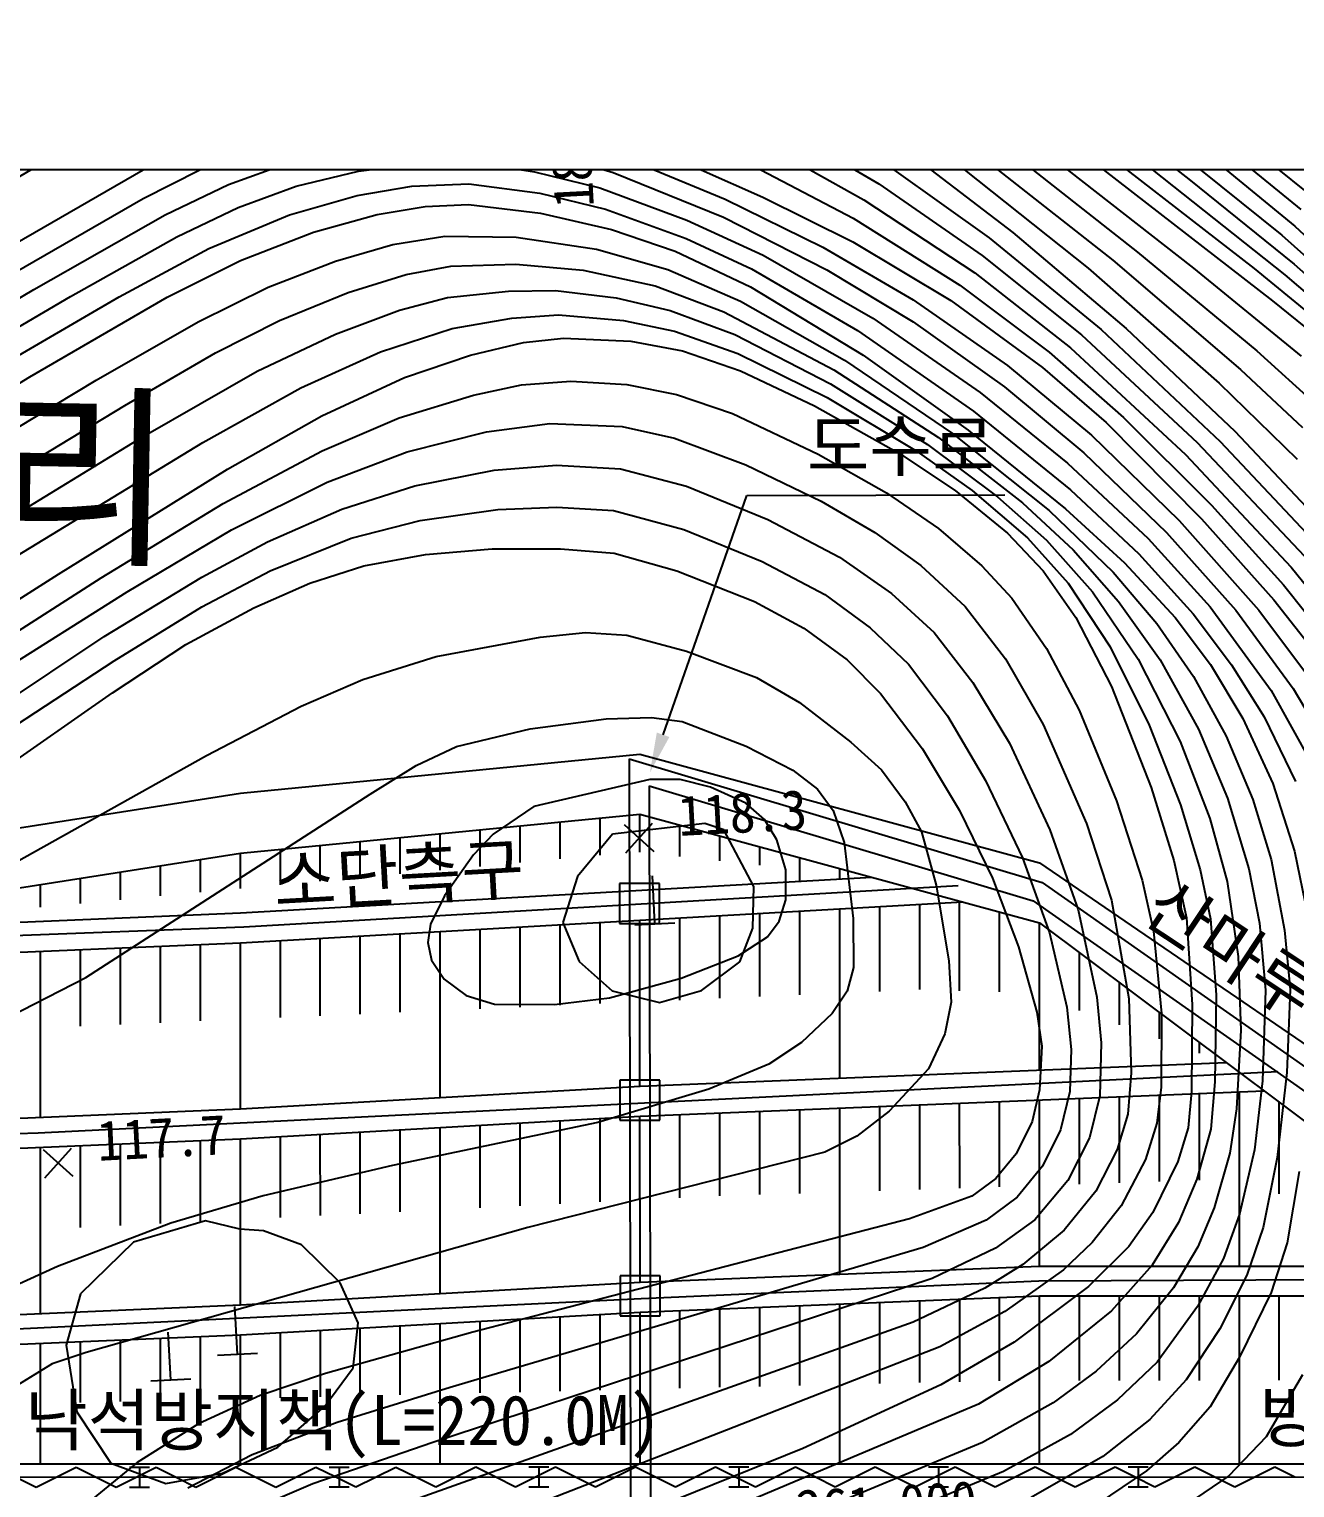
# Model space of a CAD drawing. Header units: millimetres. Extents: x 11366 to 12162, y 1103 to 1810.
# Drawn here: x 11956.2 to 12019.6, y 1483.3 to 1556.3 of the extents above; entities that cross this region are included whole.
import ezdxf
from ezdxf.xclip import XClip

# ---------------------------------------------------------------- set-up
doc = ezdxf.new("R2010")
doc.units = ezdxf.units.MM
doc.header["$LTSCALE"] = 10
doc.header["$MEASUREMENT"] = 0
doc.header["$XCLIPFRAME"] = 2
doc.layers.add('TX-PAPR', color=2, linetype='Continuous', plot=False)
doc.layers.add('TZ-BASE', color=253, linetype='Continuous')
doc.styles.add('HANA', font='GulimChe.ttf')
doc.styles.get("Standard").update_dxf_attribs({"font": 'GulimChe.ttf'})
doc.linetypes.add('I_LINE', pattern='A,3.5,["I",Standard,S=1,R=0,X=-1,Y=-0.5],3.5', length=7)

# ---------------------------------------------------------------- blocks, each defined once
blk = doc.blocks.new('JD-FFCG5FXDGD4XFS')
at = {"layer": 'TZ-BASE'}
for p, q in [((558.951, 80.962, 87), (567.464, 74.545, 87)), ((558.108, 78.941, 90), (571.654, 68.45, 90)), ((558.779, 79.325, 89), (570.746, 70.066, 89)), ((566.751, 79.261, 83), (573.251, 73.966, 83)), ((567.769, 79.568, 82), (573.807, 74.598, 82)), ((566.473, 78.388, 84), (573.079, 73.012, 84)), ((546.556, 77.467, 97), (551.949, 74.301, 97)), ((556.294, 77.632, 92), (564.902, 70.888, 92)), ((557.496, 78.05, 91), (567.696, 70.078, 91)), ((566.241, 77.518, 85), (572.774, 72.192, 85)), ((538.618, 76.94, 100), (546.151, 73.645, 100)), ((555.132, 77.182, 93), (563.662, 70.48, 93)), ((565.866, 76.744, 86), (572.12, 71.743, 86)), ((506.455, 73.226, 99), (511.55, 76.194, 99)), ((538.288, 75.996, 101), (544.256, 73.535, 101)), ((546.281, 76.234, 98), (551.21, 73.505, 98)), ((551.252, 76.027, 96), (557.483, 71.595, 96)), ((553.159, 76.062, 95), (558.659, 71.867, 95)), ((508.269, 71.058, 100), (515.73, 75.344, 100)), ((515.133, 73.565, 101), (518.359, 75.194, 101)), ((519.394, 74.272, 102), (522.426, 75.352, 102)), ((525.914, 74.931, 103), (528.725, 75.303, 103)), ((531.547, 75.346, 103), (534.712, 74.911, 103)), ((535.068, 75.872, 102), (538.648, 74.875, 102)), ((555.316, 75.738, 94), (562.426, 70.086, 94)), ((522.796, 74.181, 103), (525.914, 74.931, 103)), ((534.712, 74.911, 103), (537.983, 74.098, 103)), ((538.648, 74.875, 102), (544.177, 72.63, 102)), ((545.966, 75.038, 99), (550.666, 72.586, 99)), ((565.641, 75.013, 88), (572.279, 69.745, 88)), ((567.464, 74.545, 87), (572.742, 70.278, 87)), ((516.238, 72.753, 102), (519.394, 74.272, 102)), ((519.882, 73.113, 103), (522.796, 74.181, 103)), ((525.835, 73.714, 104), (528.574, 74.181, 104)), ((528.574, 74.181, 104), (531.436, 74.306, 104)), ((531.436, 74.306, 104), (534.992, 73.837, 104)), ((534.992, 73.837, 104), (538.278, 73.031, 104)), ((537.983, 74.098, 103), (542.345, 72.487, 103)), ((551.949, 74.301, 97), (557.123, 70.713, 97)), ((508.67, 69.856, 101), (515.133, 73.565, 101)), ((516.811, 71.648, 103), (519.882, 73.113, 103)), ((522.452, 72.753, 104), (525.835, 73.714, 104)), ((526.844, 72.774, 105), (529.247, 73.172, 105)), ((529.247, 73.172, 105), (531.422, 73.276, 105)), ((531.422, 73.276, 105), (535.015, 72.839, 105)), ((538.278, 73.031, 104), (542.306, 71.571, 104)), ((544.256, 73.535, 101), (549.144, 71.138, 101)), ((546.151, 73.645, 100), (550.647, 71.407, 100)), ((551.21, 73.505, 98), (556.751, 69.847, 98)), ((509.665, 69.017, 102), (516.238, 72.753, 102)), ((518.419, 71.068, 104), (522.452, 72.753, 104)), ((523.658, 71.891, 105), (526.844, 72.774, 105)), ((535.015, 72.839, 105), (538.58, 72.017, 105)), ((542.345, 72.487, 103), (546.159, 70.731, 103)), ((544.177, 72.63, 102), (549.349, 69.998, 102)), ((550.666, 72.586, 99), (556.015, 69.237, 99)), ((511.498, 68.662, 103), (516.811, 71.648, 103)), ((520.002, 70.46, 105), (523.658, 71.891, 105)), ((527.622, 71.26, 106), (530.235, 71.687, 106)), ((530.235, 71.687, 106), (533.797, 71.637, 106)), ((533.797, 71.637, 106), (537.814, 71.028, 106)), ((538.58, 72.017, 105), (541.766, 70.934, 105)), ((542.306, 71.571, 104), (545.574, 70.058, 104)), ((557.483, 71.595, 96), (563.078, 67.018, 96)), ((558.659, 71.867, 95), (564.328, 67.069, 95)), ((572.12, 71.743, 86), (576.79, 67.56, 86)), ((572.774, 72.192, 85), (577.78, 67.517, 85)), ((513.929, 68.645, 104), (518.419, 71.068, 104)), ((524.758, 70.43, 106), (527.622, 71.26, 106)), ((537.814, 71.028, 106), (541.395, 70.019, 106)), ((541.766, 70.934, 105), (545.524, 69.143, 105)), ((549.144, 71.138, 101), (553.672, 68.503, 101)), ((550.647, 71.407, 100), (555.556, 68.469, 100)), ((564.902, 70.888, 92), (570.865, 65.939, 92)), ((516.33, 68.631, 105), (520.002, 70.46, 105)), ((521.389, 69.129, 106), (524.758, 70.43, 106)), ((528.302, 69.762, 107), (530.526, 70.187, 107)), ((530.526, 70.187, 107), (533.778, 70.291, 107)), ((533.778, 70.291, 107), (537.157, 69.981, 107)), ((546.159, 70.731, 103), (551.647, 67.575, 103)), ((557.123, 70.713, 97), (562.093, 66.748, 97)), ((562.426, 70.086, 94), (568.995, 64.335, 94)), ((563.662, 70.48, 93), (570.058, 65.02, 93)), ((572.742, 70.278, 87), (576.488, 66.965, 87)), ((525.384, 68.866, 107), (528.302, 69.762, 107)), ((537.157, 69.981, 107), (540.75, 69.195, 107)), ((541.395, 70.019, 106), (545.036, 68.436, 106)), ((545.574, 70.058, 104), (550.889, 66.959, 104)), ((549.349, 69.998, 102), (553.667, 67.395, 102)), ((556.751, 69.847, 98), (561.547, 66.105, 98)), ((567.696, 70.078, 91), (573.092, 65.674, 91)), ((570.746, 70.066, 89), (575.138, 66.443, 89)), ((572.279, 69.745, 88), (575.912, 66.622, 88)), ((488.015, 56.268, 102), (509.665, 69.017, 102)), ((488.359, 55.145, 103), (511.498, 68.662, 103)), ((489.074, 54.19, 104), (513.929, 68.645, 104)), ((509.453, 64.638, 105), (516.33, 68.631, 105)), ((517.889, 67.399, 106), (521.389, 69.129, 106)), ((521.952, 67.473, 107), (525.384, 68.866, 107)), ((530.362, 68.608, 108), (533.415, 68.933, 108)), ((533.415, 68.933, 108), (535.768, 68.962, 108)), ((535.768, 68.962, 108), (538.808, 68.592, 108)), ((540.75, 69.195, 107), (544.189, 67.906, 107)), ((545.524, 69.143, 105), (551.173, 65.725, 105)), ((556.015, 69.237, 99), (560.486, 65.874, 99)), ((524.75, 66.786, 108), (527.959, 67.983, 108)), ((527.959, 67.983, 108), (530.362, 68.608, 108)), ((538.808, 68.592, 108), (541.502, 67.973, 108)), ((541.502, 67.973, 108), (544.744, 66.762, 108)), ((544.189, 67.906, 107), (549.703, 64.997, 107)), ((545.036, 68.436, 106), (550.238, 65.483, 106)), ((553.672, 68.503, 101), (558.396, 65.22, 101)), ((555.556, 68.469, 100), (560.151, 65.118, 100)), ((571.654, 68.45, 90), (574.988, 65.754, 90)), ((512.778, 64.471, 106), (517.889, 67.399, 106)), ((518.757, 65.84, 107), (521.952, 67.473, 107)), ((530.596, 67.065, 109), (533.588, 67.583, 109)), ((533.588, 67.583, 109), (535.914, 67.744, 109)), ((535.914, 67.744, 109), (539.172, 67.464, 109)), ((539.172, 67.464, 109), (541.727, 66.939, 109)), ((551.647, 67.575, 103), (557.024, 63.867, 103)), ((553.667, 67.395, 102), (558.238, 64.152, 102)), ((520.829, 64.931, 108), (524.75, 66.786, 108)), ((527.007, 65.895, 109), (530.596, 67.065, 109)), ((534.162, 66.369, 110), (536.175, 66.588, 110)), ((536.175, 66.588, 110), (539.537, 66.423, 110)), ((541.727, 66.939, 109), (544.902, 65.814, 109)), ((544.744, 66.762, 108), (549.538, 64.298, 108)), ((550.889, 66.959, 104), (556.69, 62.932, 104)), ((562.093, 66.748, 97), (567.893, 61.358, 97)), ((563.078, 67.018, 96), (569.043, 61.411, 96)), ((564.328, 67.069, 95), (569.779, 61.922, 95)), ((514.205, 63.213, 107), (518.757, 65.84, 107)), ((523.017, 64.103, 109), (527.007, 65.895, 109)), ((528.206, 64.618, 110), (531.508, 65.727, 110)), ((531.508, 65.727, 110), (534.162, 66.369, 110)), ((539.537, 66.423, 110), (542.125, 65.951, 110)), ((542.125, 65.951, 110), (545.029, 64.941, 110)), ((544.902, 65.814, 109), (549.368, 63.609, 109)), ((551.173, 65.725, 105), (556.424, 61.969, 105)), ((560.486, 65.874, 99), (564.205, 62.612, 99)), ((561.547, 66.105, 98), (567.296, 60.761, 98)), ((570.865, 65.939, 92), (573.895, 63.215, 92)), ((549.703, 64.997, 107), (554.933, 61.602, 107)), ((550.238, 65.483, 106), (555.643, 61.81, 106)), ((558.396, 65.22, 101), (562.598, 61.731, 101)), ((560.151, 65.118, 100), (563.337, 62.353, 100)), ((570.058, 65.02, 93), (573.165, 62.112, 93)), ((496.3, 56.695, 105), (509.453, 64.638, 105)), ((496.727, 54.827, 106), (512.778, 64.471, 106)), ((515.133, 61.661, 108), (520.829, 64.931, 108)), ((524.072, 62.693, 110), (528.206, 64.618, 110)), ((531.658, 63.729, 111), (534.073, 64.25, 111)), ((534.073, 64.25, 111), (536.544, 64.426, 111)), ((536.544, 64.426, 111), (539.338, 64.27, 111)), ((539.338, 64.27, 111), (541.824, 63.768, 111)), ((545.029, 64.941, 110), (548.727, 63.198, 110)), ((549.538, 64.298, 108), (554.389, 61.266, 108)), ((568.995, 64.335, 94), (572.89, 60.519, 94)), ((518.116, 61.355, 109), (523.017, 64.103, 109)), ((527.94, 62.591, 111), (531.658, 63.729, 111)), ((541.824, 63.768, 111), (544.633, 62.804, 111)), ((549.368, 63.609, 109), (553.825, 60.934, 109)), ((557.024, 63.867, 103), (561.399, 60.323, 103)), ((558.238, 64.152, 102), (562.207, 60.843, 102)), ((497.032, 52.787, 107), (514.205, 63.213, 107)), ((544.633, 62.804, 111), (548.914, 60.779, 111)), ((548.727, 63.198, 110), (552.981, 60.805, 110)), ((556.69, 62.932, 104), (561.54, 58.99, 104)), ((519.347, 60.025, 110), (524.072, 62.693, 110)), ((524.087, 60.942, 111), (527.94, 62.591, 111)), ((532.315, 61.891, 112), (535.491, 62.306, 112)), ((535.491, 62.306, 112), (539.114, 62.164, 112)), ((539.114, 62.164, 112), (541.73, 61.581, 112)), ((563.337, 62.353, 100), (568.107, 57.546, 100)), ((564.205, 62.612, 99), (568.599, 58.219, 99)), ((493.489, 46.357, 109), (518.116, 61.355, 109)), ((495.277, 49.523, 108), (515.133, 61.661, 108)), ((528.337, 60.888, 112), (532.315, 61.891, 112)), ((541.73, 61.581, 112), (545.288, 60.248, 112)), ((554.933, 61.602, 107), (559.139, 58.338, 107)), ((555.643, 61.81, 106), (560.475, 57.951, 106)), ((556.424, 61.969, 105), (561.289, 58.036, 105)), ((562.598, 61.731, 101), (566.981, 57.449, 101)), ((567.893, 61.358, 97), (573.246, 55.688, 97)), ((569.043, 61.411, 96), (573.897, 56.259, 96)), ((569.779, 61.922, 95), (574.774, 56.606, 95)), ((519.136, 58.305, 111), (524.087, 60.942, 111)), ((524.346, 59.367, 112), (528.337, 60.888, 112)), ((548.914, 60.779, 111), (552.343, 58.842, 111)), ((552.981, 60.805, 110), (555.781, 58.963, 110)), ((553.825, 60.934, 109), (556.63, 58.96, 109)), ((554.389, 61.266, 108), (557.894, 58.647, 108)), ((562.207, 60.843, 102), (566.357, 56.85, 102)), ((567.296, 60.761, 98), (572.594, 55.117, 98)), ((510.899, 54.773, 110), (519.347, 60.025, 110)), ((528.733, 59.186, 113), (532.706, 59.967, 113)), ((532.706, 59.967, 113), (535.82, 60.224, 113)), ((535.82, 60.224, 113), (539.019, 60.044, 113)), ((539.019, 60.044, 113), (542.318, 59.18, 113)), ((545.288, 60.248, 112), (549.059, 58.418, 112)), ((561.399, 60.323, 103), (565.436, 56.55, 103)), ((519.549, 56.986, 112), (524.346, 59.367, 112)), ((525.079, 58.024, 113), (528.733, 59.186, 113)), ((542.318, 59.18, 113), (546.396, 57.511, 113)), ((541.155, 46.732), (545.348, 58.712)), ((545.348, 58.712), (558.252, 58.733)), ((549.059, 58.418, 112), (551.752, 56.852, 112)), ((552.343, 58.842, 111), (554.939, 57.05, 111)), ((555.781, 58.963, 110), (558.388, 56.819, 110)), ((556.63, 58.96, 109), (559.399, 56.591, 109)), ((557.894, 58.647, 108), (560.349, 56.475, 108)), ((561.54, 58.99, 104), (564.969, 55.795, 104)), ((513.022, 54.582, 111), (519.136, 58.305, 111)), ((521.347, 56.392, 113), (525.079, 58.024, 113)), ((528.99, 57.453, 114), (532.89, 58.001, 114)), ((532.89, 58.001, 114), (535.83, 58.13, 114)), ((535.83, 58.13, 114), (538.666, 57.951, 114)), ((538.666, 57.951, 114), (542.198, 57.013, 114)), ((559.139, 58.338, 107), (561.683, 55.98, 107)), ((560.475, 57.951, 106), (563.687, 54.873, 106)), ((561.289, 58.036, 105), (564.249, 55.331, 105)), ((568.599, 58.219, 99), (572.215, 54.234, 99)), ((514.324, 53.884, 112), (519.549, 56.986, 112)), ((525.547, 56.569, 114), (528.99, 57.453, 114)), ((542.198, 57.013, 114), (546.117, 55.411, 114)), ((546.396, 57.511, 113), (549.985, 55.623, 113)), ((554.939, 57.05, 111), (557.111, 55.187, 111)), ((566.981, 57.449, 101), (570.981, 52.963, 101)), ((568.107, 57.546, 100), (571.725, 53.49, 100)), ((518.062, 54.621, 113), (521.347, 56.392, 113)), ((521.489, 54.936, 114), (525.547, 56.569, 114)), ((551.752, 56.852, 112), (554.047, 55.201, 112)), ((558.388, 56.819, 110), (560.176, 54.937, 110)), ((559.399, 56.591, 109), (561.423, 54.318, 109)), ((560.349, 56.475, 108), (562.654, 53.885, 108)), ((565.436, 56.55, 103), (568.529, 53.141, 103)), ((566.357, 56.85, 102), (569.824, 52.961, 102)), ((526.182, 55.191, 115), (529.262, 55.761, 115)), ((529.262, 55.761, 115), (532.605, 56.036, 115)), ((532.605, 56.036, 115), (536.024, 56.042, 115)), ((536.024, 56.042, 115), (538.704, 55.824, 115)), ((538.704, 55.824, 115), (541.848, 54.939, 115)), ((549.985, 55.623, 113), (552.589, 53.804, 113)), ((561.683, 55.98, 107), (563.945, 53.409, 107)), ((564.969, 55.795, 104), (567.693, 52.782, 104)), ((496.236, 45.458, 110), (510.899, 54.773, 110)), ((518.075, 53.133, 114), (521.489, 54.936, 114)), ((523.473, 54.312, 115), (526.182, 55.191, 115)), ((541.848, 54.939, 115), (545.729, 53.405, 115)), ((546.117, 55.411, 114), (549.244, 53.748, 114)), ((554.047, 55.201, 112), (556.281, 53.15, 112)), ((557.111, 55.187, 111), (558.615, 53.562, 111)), ((560.176, 54.937, 110), (561.815, 52.603, 110)), ((563.687, 54.873, 106), (565.86, 52.305, 106)), ((564.249, 55.331, 105), (566.78, 52.594, 105)), ((572.594, 55.117, 98), (576.186, 50.674, 98)), ((497.533, 44.665, 111), (513.022, 54.582, 111)), ((513.186, 51.642, 113), (518.062, 54.621, 113)), ((520.663, 53.083, 115), (523.473, 54.312, 115)), ((561.423, 54.318, 109), (563.534, 51.131, 109)), ((572.215, 54.234, 99), (575.473, 50.123, 99)), ((495.174, 41.799, 112), (514.324, 53.884, 112)), ((545.729, 53.405, 115), (548.204, 52.066, 115)), ((549.244, 53.748, 114), (551.527, 52.087, 114)), ((552.589, 53.804, 113), (554.72, 51.848, 113)), ((558.615, 53.562, 111), (560.344, 51.048, 111)), ((562.654, 53.885, 108), (564.926, 50.516, 108)), ((563.945, 53.409, 107), (566.032, 50.485, 107)), ((571.725, 53.49, 100), (574.88, 49.459, 100)), ((513.679, 50.425, 114), (518.075, 53.133, 114)), ((517.271, 51.242, 115), (520.663, 53.083, 115)), ((556.281, 53.15, 112), (558.296, 50.534, 112)), ((561.815, 52.603, 110), (563.596, 49.148, 110)), ((566.78, 52.594, 105), (568.551, 50.242, 105)), ((567.693, 52.782, 104), (569.613, 50.227, 104)), ((568.529, 53.141, 103), (571.582, 48.951, 103)), ((569.824, 52.961, 102), (572.699, 49.052, 102)), ((570.981, 52.963, 101), (573.859, 49.119, 101)), ((534.995, 51.615, 116), (537.274, 51.847, 116)), ((537.274, 51.847, 116), (539.334, 51.711, 116)), ((548.204, 52.066, 115), (550.364, 50.48, 115)), ((551.527, 52.087, 114), (553.437, 50.261, 114)), ((554.72, 51.848, 113), (556.665, 49.355, 113)), ((565.86, 52.305, 106), (567.7, 49.65, 106)), ((500.079, 42.959, 113), (513.186, 51.642, 113)), ((513.602, 48.835, 115), (517.271, 51.242, 115)), ((529.796, 50.652, 116), (534.995, 51.615, 116)), ((539.334, 51.711, 116), (542.319, 50.921, 116)), ((563.534, 51.131, 109), (565.491, 47.209, 109)), ((496.741, 39.356, 114), (513.679, 50.425, 114)), ((526.118, 49.494, 116), (529.796, 50.652, 116)), ((542.319, 50.921, 116), (545.838, 49.592, 116)), ((550.364, 50.48, 115), (552.042, 48.795, 115)), ((558.296, 50.534, 112), (560.179, 47.243, 112)), ((560.344, 51.048, 111), (561.973, 47.965, 111)), ((564.926, 50.516, 108), (567.034, 46.387, 108)), ((566.032, 50.485, 107), (567.947, 47.017, 107)), ((553.437, 50.261, 114), (555.384, 47.683, 114)), ((567.7, 49.65, 106), (569.342, 46.663, 106)), ((568.551, 50.242, 105), (570.173, 47.545, 105)), ((569.613, 50.227, 104), (571.236, 47.629, 104)), ((523.046, 48.163, 116), (526.118, 49.494, 116)), ((545.838, 49.592, 116), (547.975, 48.34, 116)), ((556.665, 49.355, 113), (558.485, 46.307, 113)), ((563.596, 49.148, 110), (565.578, 44.088, 110)), ((571.582, 48.951, 103), (573.632, 45.282, 103)), ((572.699, 49.052, 102), (574.977, 45.172, 102)), ((503.2, 41.572, 115), (513.602, 48.835, 115)), ((547.975, 48.34, 116), (550.557, 46.358, 116)), ((552.042, 48.795, 115), (554.141, 46.02, 115)), ((518.306, 45.688, 116), (523.046, 48.163, 116)), ((534.498, 47.037, 117), (538.313, 47.53, 117)), ((538.313, 47.53, 117), (540.576, 47.59, 117)), ((540.576, 47.59, 117), (542.113, 47.392, 117)), ((555.384, 47.683, 114), (557.293, 44.451, 114)), ((561.973, 47.965, 111), (563.854, 43.43, 111)), ((570.173, 47.545, 105), (571.674, 44.294, 105)), ((571.236, 47.629, 104), (572.812, 44.385, 104)), ((530.806, 46.142, 117), (534.498, 47.037, 117)), ((542.113, 47.392, 117), (545.312, 46.16, 117)), ((560.179, 47.243, 112), (562.345, 42.295, 112)), ((565.491, 47.209, 109), (567.059, 43.222, 109)), ((567.947, 47.017, 107), (569.404, 43.563, 107)), ((528.787, 45.197, 117), (530.806, 46.142, 117)), ((545.312, 46.16, 117), (547.649, 44.957, 117)), ((550.557, 46.358, 116), (552.088, 44.98, 116)), ((554.141, 46.02, 115), (555.992, 42.949, 115)), ((558.485, 46.307, 113), (560.517, 41.972, 113)), ((567.034, 46.387, 108), (568.517, 42.543, 108)), ((569.342, 46.663, 106), (570.674, 43.485, 106)), ((501.155, 36.125, 116), (518.306, 45.688, 116)), ((519.998, 43.812), (539.998, 45.763)), ((519.998, 43.812), (539.998, 45.763)), ((539.456, 45.522), (539.517, 8.443)), ((539.456, 45.522), (560.121, 39.335)), ((539.998, 45.763), (559.998, 40.324)), ((539.998, 45.763), (559.998, 40.324)), ((526.487, 43.763, 117), (528.787, 45.197, 117)), ((547.649, 44.957, 117), (548.884, 44.014, 117)), ((552.088, 44.98, 116), (553.274, 43.377, 116)), ((499.998, 40.661), (519.998, 43.812)), ((499.998, 40.661), (519.998, 43.812)), ((540.493, 44.496, 118), (534.686, 43.138, 118)), ((540.458, 44.183), (540.517, 8.443)), ((540.458, 44.183), (559.675, 38.42)), ((542.006, 44.493, 118), (540.493, 44.496, 118)), ((543.521, 44.112, 118), (542.006, 44.493, 118)), ((545.292, 43.301, 118), (543.521, 44.112, 118)), ((548.884, 44.014, 117), (549.669, 42.937, 117)), ((557.293, 44.451, 114), (559.142, 40.578, 114)), ((565.578, 44.088, 110), (566.714, 40.442, 110)), ((571.674, 44.294, 105), (572.752, 40.909, 105)), ((512.267, 34.586, 117), (526.487, 43.763, 117)), ((534.686, 43.138, 118), (532.643, 41.765, 118)), ((546.225, 42.494, 118), (545.292, 43.301, 118)), ((553.274, 43.377, 116), (554.084, 41.872, 116)), ((563.854, 43.43, 111), (565.133, 39.451, 111)), ((567.059, 43.222, 109), (568.036, 39.979, 109)), ((569.404, 43.563, 107), (570.475, 40.03, 107)), ((570.674, 43.485, 106), (571.594, 40.487, 106)), ((519.998, 40.802), (539.998, 42.763)), ((535.998, 40.518), (535.998, 42.37)), ((537.998, 40.703), (537.998, 42.567)), ((539.998, 40.858), (539.998, 42.763)), ((539.998, 42.763), (559.998, 37.324)), ((546.84, 41.476, 118), (546.225, 42.494, 118)), ((549.669, 42.937, 117), (550.21, 41.337, 117)), ((555.992, 42.949, 115), (557.648, 39.555, 115)), ((568.517, 42.543, 108), (569.395, 39.39, 108)), ((529.998, 39.961), (529.998, 41.782)), ((532.643, 41.765, 118), (531.658, 40.723, 118)), ((531.998, 40.147), (531.998, 41.978)), ((533.998, 40.332), (533.998, 42.174)), ((538.625, 41.75, 118.39), (536.864, 39.635, 118.39)), ((543.248, 42.291, 118.39), (538.625, 41.75, 118.39)), ((539.209, 42.233, 118.333), (540.695, 40.895, 118.333)), ((539.283, 40.821, 118.333), (540.621, 42.307, 118.333)), ((541.998, 40.642), (541.998, 42.219)), ((544.201, 41.98, 118.39), (543.248, 42.291, 118.39)), ((543.998, 40.427), (543.998, 41.675)), ((545.694, 39.14, 118.39), (544.201, 41.98, 118.39)), ((554.084, 41.872, 116), (554.83, 39.204, 116)), ((560.517, 41.972, 113), (561.937, 37.973, 113)), ((562.345, 42.295, 112), (563.6, 38.462, 112)), ((521.998, 39.219), (521.998, 40.998)), ((523.998, 39.405), (523.998, 41.194)), ((525.998, 39.59), (525.998, 41.39)), ((527.998, 39.776), (527.998, 41.586)), ((545.998, 40.211), (545.998, 41.131)), ((547.291, 39.969, 118), (546.84, 41.476, 118)), ((550.21, 41.337, 117), (550.672, 37.537, 117)), ((572.752, 40.909, 105), (573.402, 37.741, 105)), ((499.998, 37.661), (519.998, 40.802)), ((515.998, 38.663), (515.998, 40.173)), ((517.998, 38.848), (517.998, 40.488)), ((519.998, 39.034), (519.998, 40.802)), ((531.658, 40.723, 118), (530.219, 38.673, 118)), ((547.998, 39.405), (547.998, 40.587)), ((559.142, 40.578, 114), (560.487, 36.818, 114)), ((559.998, 40.324), (582.671, 24.803)), ((559.998, 40.324), (582.671, 24.803)), ((566.714, 40.442, 110), (567.352, 37.568, 110)), ((571.594, 40.487, 106), (572.266, 36.954, 106)), ((511.998, 38.292), (511.998, 39.545)), ((513.998, 38.478), (513.998, 39.859)), ((519.998, 37.822), (551.596, 39.609)), ((536.864, 39.635, 118.39), (536.139, 37.334, 118.39)), ((540.741, 37.273, 118.1), (540.616, 39.67, 118.1)), ((547.299, 38.463, 118), (547.291, 39.969, 118)), ((549.998, 39.518), (549.998, 40.043)), ((557.648, 39.555, 115), (558.946, 36.111, 115)), ((565.133, 39.451, 111), (565.698, 36.898, 111)), ((568.036, 39.979, 109), (568.549, 37.512, 109)), ((570.475, 40.03, 107), (571.001, 37.305, 107)), ((509.998, 38.107), (509.998, 39.231)), ((520.174, 37.112), (555.926, 39.195)), ((540.977, 39.294), (538.977, 39.291)), ((538.977, 39.291), (538.98, 37.291)), ((540.98, 37.294), (540.977, 39.294)), ((545.653, 37.046, 118.39), (545.694, 39.14, 118.39)), ((554.83, 39.204, 116), (555.453, 35.414, 116)), ((560.121, 39.335), (581.797, 24.121)), ((569.395, 39.39, 108), (569.946, 35.641, 108)), ((519.998, 36.322), (556.162, 38.367)), ((530.219, 38.673, 118), (529.516, 37.252, 118)), ((546.97, 37.396, 118), (547.299, 38.463, 118)), ((549.998, 29.548), (549.998, 38.018)), ((551.998, 33.89), (551.998, 38.131)), ((553.998, 33.977), (553.998, 38.244)), ((555.998, 33.924), (555.998, 38.412)), ((559.675, 38.42), (581.078, 23.41)), ((561.937, 37.973, 113), (562.859, 33.602, 113)), ((563.6, 38.462, 112), (564.462, 33.526, 112)), ((495.881, 36.783), (519.998, 37.822)), ((529.516, 37.252, 118), (529.373, 36.33, 118)), ((536.139, 37.334, 118.39), (536.948, 35.386, 118.39)), ((537.998, 33.279), (537.998, 37.34)), ((538.98, 37.291), (540.98, 37.294)), ((539.742, 37.221, 118.1), (541.74, 37.326, 118.1)), ((539.998, 29.143), (539.998, 37.453)), ((541.998, 33.454), (541.998, 37.566)), ((543.998, 33.541), (543.998, 37.679)), ((545.998, 33.628), (545.998, 37.792)), ((546.387, 36.626, 118), (546.97, 37.396, 118)), ((547.998, 33.716), (547.998, 37.905)), ((550.672, 37.537, 117), (550.682, 35.088, 117)), ((557.998, 33.87), (557.998, 37.868)), ((559.998, 29.954), (559.998, 37.324)), ((559.998, 37.324), (579.999, 22.345)), ((567.352, 37.568, 110), (567.642, 33.239, 110)), ((568.549, 37.512, 109), (568.843, 33.709, 109)), ((571.001, 37.305, 107), (571.309, 33.944, 107)), ((490.906, 36.028), (520.174, 37.112)), ((523.998, 32.668), (523.998, 36.548)), ((525.998, 32.756), (525.998, 36.661)), ((527.998, 32.843), (527.998, 36.774)), ((529.998, 28.577), (529.998, 36.887)), ((531.998, 33.018), (531.998, 37)), ((533.998, 33.105), (533.998, 37.113)), ((535.998, 33.192), (535.998, 37.226)), ((544.91, 35.671, 118), (546.387, 36.626, 118)), ((544.991, 35.368, 118.39), (545.653, 37.046, 118.39)), ((560.487, 36.818, 114), (561.359, 33.098, 114)), ((565.698, 36.898, 111), (566.095, 32.778, 111)), ((572.266, 36.954, 106), (572.545, 33.977, 106)), ((487.057, 34.904), (519.998, 36.322)), ((509.998, 27.581), (509.998, 35.891)), ((511.998, 32.145), (511.998, 35.977)), ((513.998, 32.232), (513.998, 36.063)), ((515.998, 32.319), (515.998, 36.149)), ((517.998, 32.407), (517.998, 36.236)), ((519.998, 28.012), (519.998, 36.322)), ((521.998, 32.581), (521.998, 36.435)), ((529.373, 36.33, 118), (529.568, 35.449, 118)), ((558.946, 36.111, 115), (559.858, 32.841, 115)), ((561.998, 32.93), (561.998, 35.826)), ((529.568, 35.449, 118), (530.2, 34.502, 118)), ((536.948, 35.386, 118.39), (538.606, 33.915, 118.39)), ((542.055, 34.545, 118), (544.91, 35.671, 118)), ((543.084, 33.936, 118.39), (544.991, 35.368, 118.39)), ((550.682, 35.088, 117), (550.364, 33.894, 117)), ((555.453, 35.414, 116), (555.567, 33.345, 116)), ((569.946, 35.641, 108), (570.068, 31.956, 108)), ((507.333, 32.068, 117), (512.267, 34.586, 117)), ((530.2, 34.502, 118), (531.294, 33.687, 118)), ((538.48, 33.564, 118), (542.055, 34.545, 118)), ((563.998, 32.222), (563.998, 34.328)), ((531.294, 33.687, 118), (532.719, 33.256, 118)), ((538.606, 33.915, 118.39), (540.97, 33.335, 118.39)), ((540.97, 33.335, 118.39), (543.084, 33.936, 118.39)), ((550.364, 33.894, 117), (549.624, 32.783, 117)), ((562.859, 33.602, 113), (563.088, 31.316, 113)), ((568.843, 33.709, 109), (568.776, 29.368, 109)), ((571.309, 33.944, 107), (571.15, 29.418, 107)), ((572.545, 33.977, 106), (572.378, 29.834, 106)), ((532.719, 33.256, 118), (535.713, 33.231, 118)), ((535.713, 33.231, 118), (538.48, 33.564, 118)), ((555.567, 33.345, 116), (555.252, 31.772, 116)), ((561.359, 33.098, 114), (561.582, 30.975, 114)), ((564.462, 33.526, 112), (564.585, 29.813, 112)), ((567.642, 33.239, 110), (567.603, 28.874, 110)), ((549.624, 32.783, 117), (548.082, 31.327, 117)), ((559.858, 32.841, 115), (560.116, 31.142, 115)), ((565.998, 31.514), (565.998, 32.83)), ((566.095, 32.778, 111), (566.078, 29.101, 111)), ((555.252, 31.772, 116), (554.444, 30.019, 116)), ((570.068, 31.956, 108), (569.85, 28.014, 108)), ((548.082, 31.327, 117), (546.449, 30.24, 117)), ((560.116, 31.142, 115), (560, 28.959, 115)), ((561.582, 30.975, 114), (561.51, 28.872, 114)), ((563.088, 31.316, 113), (563.013, 28.66, 113)), ((567.998, 30.805), (567.998, 31.332)), ((539.999, 29.143), (569.334, 30.332)), ((546.449, 30.24, 117), (543.447, 28.992, 117)), ((554.444, 30.019, 116), (552.474, 27.887, 116)), ((509.883, 26.81), (571.926, 29.873)), ((540.993, 29.441), (538.993, 29.438)), ((538.993, 29.438), (538.996, 27.438)), ((540.996, 27.441), (540.993, 29.441)), ((564.585, 29.813, 112), (564.41, 27.752, 112)), ((568.776, 29.368, 109), (568.568, 27, 109)), ((571.15, 29.418, 107), (570.763, 25.952, 107)), ((572.378, 29.834, 106), (571.89, 25.57, 106)), ((519.999, 28.012), (539.999, 29.143)), ((543.447, 28.992, 117), (537.89, 27.329, 117)), ((539.999, 27.643), (571.234, 28.909)), ((560, 28.959, 115), (559.622, 27.384, 115)), ((561.51, 28.872, 114), (561.051, 26.962, 114)), ((561.998, 24.24), (561.998, 28.535)), ((563.013, 28.66, 113), (562.502, 26.56, 113)), ((563.998, 24.305), (563.998, 28.616)), ((566.078, 29.101, 111), (565.872, 27.3, 111)), ((565.998, 24.371), (565.998, 28.697)), ((567.603, 28.874, 110), (567.435, 27.065, 110)), ((567.998, 24.436), (567.998, 28.778)), ((569.999, 20.144), (569.998, 28.859)), ((499.999, 27.151), (519.999, 28.012)), ((543.999, 23.65), (543.998, 27.805)), ((545.999, 23.715), (545.998, 27.886)), ((547.999, 23.781), (547.998, 27.967)), ((549.999, 19.738), (549.998, 28.048)), ((552.474, 27.887, 116), (550.849, 26.643, 116)), ((551.999, 23.912), (551.998, 28.129)), ((553.999, 23.977), (553.998, 28.21)), ((555.999, 24.043), (555.998, 28.291)), ((557.999, 24.109), (557.998, 28.373)), ((559.999, 20.144), (559.998, 28.454)), ((564.41, 27.752, 112), (563.881, 25.97, 112)), ((569.85, 28.014, 108), (569.529, 25.794, 108)), ((571.999, 23.751), (571.998, 28.336)), ((519.999, 26.512), (539.999, 27.643)), ((537.89, 27.329, 117), (527.613, 25.17, 117)), ((529.999, 18.767), (529.998, 27.077)), ((531.999, 23.059), (531.998, 27.19)), ((533.999, 23.157), (533.998, 27.303)), ((535.999, 23.256), (535.998, 27.416)), ((537.999, 23.354), (537.998, 27.53)), ((538.996, 27.438), (540.996, 27.441)), ((539.999, 19.333), (539.998, 27.643)), ((541.999, 23.551), (541.998, 27.724)), ((559.622, 27.384, 115), (558.83, 25.759, 115)), ((565.872, 27.3, 111), (565.296, 25.475, 111)), ((567.435, 27.065, 110), (566.927, 25.377, 110)), ((460.062, 25.244), (509.883, 26.81)), ((499.999, 25.651), (519.999, 26.512)), ((515.999, 22.271), (515.998, 26.339)), ((517.999, 22.37), (517.998, 26.426)), ((519.999, 18.202), (519.998, 26.512)), ((521.999, 22.567), (521.998, 26.625)), ((523.999, 22.665), (523.998, 26.738)), ((525.999, 22.764), (525.998, 26.851)), ((527.999, 22.862), (527.998, 26.964)), ((550.849, 26.643, 116), (549.244, 25.84, 116)), ((561.051, 26.962, 114), (560.137, 25.133, 114)), ((562.502, 26.56, 113), (561.415, 24.421, 113)), ((568.568, 27, 109), (567.871, 24.496, 109)), ((509.999, 17.771), (509.998, 26.081)), ((510.131, 25.972, 117.732), (511.617, 24.633, 117.732)), ((510.204, 24.56, 117.732), (511.543, 26.046, 117.732)), ((511.999, 22.074), (511.998, 26.167)), ((513.999, 22.173), (513.998, 26.253)), ((549.244, 25.84, 116), (534.381, 22.078, 116)), ((558.83, 25.759, 115), (557.805, 24.516, 115)), ((563.881, 25.97, 112), (562.812, 23.889, 112)), ((569.529, 25.794, 108), (568.734, 23.063, 108)), ((570.763, 25.952, 107), (570.011, 22.735, 107)), ((571.89, 25.57, 106), (571.187, 22.064, 106)), ((527.613, 25.17, 117), (521.132, 23.664, 117)), ((560.137, 25.133, 114), (558.875, 23.594, 114)), ((565.296, 25.475, 111), (564.083, 23.15, 111)), ((566.927, 25.377, 110), (565.674, 22.824, 110)), ((572.987, 24.877, 105), (572.394, 21.306, 105)), ((557.805, 24.516, 115), (556.616, 23.645, 115)), ((561.415, 24.421, 113), (559.754, 22.458, 113)), ((567.871, 24.496, 109), (566.956, 22.315, 109)), ((521.132, 23.664, 117), (516.511, 22.292, 117)), ((556.616, 23.645, 115), (553.482, 22.508, 115)), ((558.875, 23.594, 114), (557.32, 22.443, 114)), ((562.812, 23.889, 112), (561.223, 21.935, 112)), ((564.083, 23.15, 111), (562.624, 21.321, 111)), ((565.674, 22.824, 110), (564.46, 21.114, 110)), ((568.734, 23.063, 108), (567.916, 21.101, 108)), ((570.011, 22.735, 107), (569.209, 20.527, 107)), ((516.511, 22.292, 117), (510.841, 20.127, 117)), ((534.381, 22.078, 116), (512.281, 15.811, 116)), ((518.254, 22.404, 116.753), (514.647, 21.345, 116.753)), ((519.975, 21.989, 116.753), (518.254, 22.404, 116.753)), ((521.156, 21.906, 116.753), (519.975, 21.989, 116.753)), ((523.063, 21.203, 116.753), (521.156, 21.906, 116.753)), ((553.482, 22.508, 115), (531.624, 16.828, 115)), ((557.32, 22.443, 114), (554.173, 21.079, 114)), ((559.754, 22.458, 113), (557.797, 21.038, 113)), ((561.223, 21.935, 112), (559.159, 20.223, 112)), ((566.956, 22.315, 109), (565.631, 20.186, 109)), ((571.187, 22.064, 106), (570.379, 19.688, 106)), ((514.647, 21.345, 116.753), (511.995, 18.753, 116.753)), ((524.992, 19.296, 116.753), (523.063, 21.203, 116.753)), ((562.624, 21.321, 111), (561.194, 19.959, 111)), ((572.394, 21.306, 105), (571.586, 18.813, 105)), ((554.173, 21.079, 114), (530.502, 14.061, 114)), ((557.797, 21.038, 113), (554.627, 19.525, 113)), ((564.46, 21.114, 110), (562.45, 19.111, 110)), ((567.916, 21.101, 108), (566.696, 19.057, 108)), ((569.209, 20.527, 107), (567.901, 18.114, 107)), ((510.841, 20.127, 117), (505.56, 17.703, 117)), ((539.999, 19.333), (559.999, 20.144)), ((559.159, 20.223, 112), (557.263, 19.029, 112)), ((561.194, 19.959, 111), (558.264, 17.863, 111)), ((559.999, 20.144), (581.604, 20.145)), ((565.631, 20.186, 109), (563.601, 17.894, 109)), ((519.999, 18.202), (539.999, 19.333)), ((525.884, 17.306, 116.753), (524.992, 19.296, 116.753)), ((554.627, 19.525, 113), (529.631, 11.305, 113)), ((541.009, 19.655), (539.009, 19.652)), ((539.009, 19.652), (539.012, 17.652)), ((540.061, 18.514), (559.968, 19.405)), ((541.012, 17.655), (541.009, 19.655)), ((557.263, 19.029, 112), (553.676, 17.33, 112)), ((562.45, 19.111, 110), (558.729, 16.337, 110)), ((559.968, 19.405), (583.338, 19.522)), ((566.696, 19.057, 108), (564.848, 16.744, 108)), ((570.379, 19.688, 106), (569.016, 17.007, 106)), ((500.024, 16.579), (540.061, 18.514)), ((511.995, 18.753, 116.753), (511.27, 16.182, 116.753)), ((539.999, 17.833), (559.999, 18.644)), ((551.999, 14.262), (551.999, 18.319)), ((553.999, 14.309), (553.999, 18.4)), ((555.999, 14.356), (555.999, 18.481)), ((557.999, 14.403), (557.999, 18.563)), ((559.999, 18.644), (582.699, 18.645)), ((559.999, 10.244), (559.999, 18.644)), ((561.999, 14.41), (561.999, 18.644)), ((563.999, 14.413), (563.999, 18.644)), ((565.999, 14.417), (565.999, 18.644)), ((567.999, 14.42), (567.999, 18.644)), ((569.999, 10.244), (569.999, 18.644)), ((571.586, 18.813, 105), (570.002, 15.585, 105)), ((571.999, 14.427), (571.999, 18.644)), ((499.999, 17.341), (519.999, 18.202)), ((519.852, 15.729, 115.944), (519.727, 18.126, 115.944)), ((519.999, 16.702), (539.999, 17.833)), ((535.999, 13.885), (535.999, 17.606)), ((537.999, 13.932), (537.999, 17.72)), ((539.012, 17.652), (541.012, 17.655)), ((539.999, 10.243), (539.999, 17.833)), ((541.999, 14.026), (541.999, 17.914)), ((543.999, 14.073), (543.999, 17.995)), ((545.999, 14.12), (545.999, 18.076)), ((547.999, 14.167), (547.999, 18.157)), ((549.999, 10.243), (549.999, 18.238)), ((558.264, 17.863, 111), (555.005, 16.104, 111)), ((563.601, 17.894, 109), (560.468, 15.371, 109)), ((567.901, 18.114, 107), (565.877, 15.325, 107)), ((516.515, 14.442, 116.421), (516.389, 16.839, 116.421)), ((521.999, 13.555), (521.999, 16.815)), ((523.999, 13.602), (523.999, 16.928)), ((531.624, 16.828, 115), (524.265, 14.767, 115)), ((525.636, 15.046, 116.753), (525.884, 17.306, 116.753)), ((525.999, 13.649), (525.999, 17.041)), ((553.676, 17.33, 112), (527.777, 8.103, 112)), ((527.999, 13.696), (527.999, 17.154)), ((529.999, 10.242), (529.999, 17.267)), ((531.999, 13.791), (531.999, 17.38)), ((533.999, 13.838), (533.999, 17.493)), ((569.016, 17.007, 106), (567.34, 14.445, 106)), ((499.999, 15.841), (519.999, 16.702)), ((509.999, 10.241), (509.999, 16.271)), ((511.27, 16.182, 116.753), (511.81, 12.844, 116.753)), ((511.999, 13.319), (511.999, 16.357)), ((513.999, 13.366), (513.999, 16.443)), ((515.999, 13.414), (515.999, 16.529)), ((517.999, 13.461), (517.999, 16.616)), ((519.999, 10.242), (519.999, 16.702)), ((555.005, 16.104, 111), (526.701, 5.056, 111)), ((558.729, 16.337, 110), (555.049, 14.193, 110)), ((564.848, 16.744, 108), (562.825, 14.886, 108)), ((512.281, 15.811, 116), (510.582, 15.253, 116)), ((518.853, 15.677, 115.944), (520.851, 15.781, 115.944)), ((560.468, 15.371, 109), (556.947, 13.231, 109)), ((570.002, 15.585, 105), (568.537, 13.09, 105)), ((510.582, 15.253, 116), (508.406, 13.921, 116)), ((524.265, 14.767, 115), (520.983, 13.663, 115)), ((524.227, 13.138, 116.753), (525.636, 15.046, 116.753)), ((562.825, 14.886, 108), (560.675, 13.301, 108)), ((565.877, 15.325, 107), (563.906, 13.439, 107)), ((573.161, 14.703, 104), (571.348, 11.598, 104)), ((515.516, 14.39, 116.421), (517.513, 14.494, 116.421)), ((530.502, 14.061, 114), (524.843, 12.31, 114)), ((555.049, 14.193, 110), (548.149, 11.018, 110)), ((567.34, 14.445, 106), (565.512, 12.455, 106)), ((520.983, 13.663, 115), (517.908, 12.241, 115)), ((556.947, 13.231, 109), (525.623, 0.046, 109)), ((560.675, 13.301, 108), (557.138, 11.306, 108)), ((563.906, 13.439, 107), (561.548, 11.709, 107)), ((511.81, 12.844, 116.753), (513.511, 10.275, 116.753)), ((521.864, 11.085, 116.753), (524.227, 13.138, 116.753)), ((565.512, 12.455, 106), (563.165, 10.612, 106)), ((568.537, 13.09, 105), (566.963, 11.313, 105)), ((517.908, 12.241, 115), (514.835, 10.304, 115)), ((524.843, 12.31, 114), (520.593, 10.702, 114)), ((561.548, 11.709, 107), (558.195, 9.852, 107)), ((519.107, 9.779, 116.753), (521.864, 11.085, 116.753)), ((548.149, 11.018, 110), (522.321, 0.6, 110)), ((529.631, 11.305, 113), (523.631, 9.236, 113)), ((557.138, 11.306, 108), (531.878, 0.832, 108)), ((566.963, 11.313, 105), (565.351, 9.895, 105)), ((571.348, 11.598, 104), (569.465, 9.648, 104)), ((374.825, 10.234), (588.828, 10.245)), ((514.835, 10.304, 115), (512.447, 8.363, 115)), ((513.511, 10.275, 116.753), (516.268, 9.26, 116.753)), ((520.593, 10.702, 114), (517.36, 9.022, 114)), ((563.165, 10.612, 106), (559.575, 8.557, 106)), ((508.775, 9.582), (509.775, 9.082)), ((509.775, 9.082), (511.774, 10.082)), ((511.774, 10.082), (512.775, 9.583)), ((512.775, 9.583), (513.775, 9.083)), ((513.775, 9.083), (515.774, 10.083)), ((514.441, 10.083), (515.441, 10.083)), ((514.941, 10.083), (514.941, 9.083)), ((515.774, 10.083), (516.775, 9.583)), ((516.268, 9.26, 116.753), (519.107, 9.779, 116.753)), ((516.775, 9.583), (517.775, 9.084)), ((517.775, 9.084), (519.774, 10.084)), ((519.774, 10.084), (520.775, 9.584)), ((520.775, 9.584), (521.775, 9.084)), ((521.775, 9.084), (523.774, 10.085)), ((523.774, 10.085), (524.775, 9.585)), ((524.441, 10.085), (525.441, 10.085)), ((524.775, 9.585), (525.775, 9.085)), ((524.941, 10.085), (524.941, 9.085)), ((525.775, 9.085), (527.774, 10.085)), ((527.774, 10.085), (528.775, 9.585)), ((528.775, 9.585), (529.775, 9.086)), ((529.775, 9.086), (531.774, 10.086)), ((531.774, 10.086), (532.775, 9.586)), ((532.775, 9.586), (533.775, 9.086)), ((558.195, 9.852, 107), (533.279, -0.4, 107)), ((533.775, 9.086), (535.774, 10.087)), ((534.441, 10.086), (535.441, 10.087)), ((534.941, 10.086), (534.941, 9.086)), ((535.774, 10.087), (536.775, 9.587)), ((536.775, 9.587), (537.775, 9.087)), ((537.775, 9.087), (539.774, 10.087)), ((539.774, 10.087), (540.775, 9.587)), ((540.775, 9.587), (541.775, 9.088)), ((541.775, 9.088), (543.774, 10.088)), ((543.774, 10.088), (544.775, 9.588)), ((544.441, 10.088), (545.441, 10.088)), ((544.775, 9.588), (545.775, 9.088)), ((544.941, 10.088), (544.941, 9.088)), ((545.775, 9.088), (547.774, 10.089)), ((547.774, 10.089), (548.775, 9.589)), ((548.775, 9.589), (549.775, 9.089)), ((549.775, 9.089), (551.774, 10.089)), ((551.774, 10.089), (552.775, 9.59)), ((552.775, 9.59), (553.775, 9.09)), ((553.775, 9.09), (555.774, 10.09)), ((554.441, 10.09), (555.441, 10.09)), ((554.941, 10.09), (554.941, 9.09)), ((555.774, 10.09), (556.775, 9.59)), ((556.775, 9.59), (557.775, 9.09)), ((557.775, 9.09), (559.774, 10.091)), ((559.774, 10.091), (560.775, 9.591)), ((560.775, 9.591), (561.775, 9.091)), ((561.775, 9.091), (563.774, 10.091)), ((565.351, 9.895, 105), (562.928, 8.266, 105)), ((563.774, 10.091), (564.775, 9.592)), ((564.441, 10.092), (565.441, 10.092)), ((564.775, 9.592), (565.775, 9.092)), ((564.941, 10.092), (564.941, 9.092)), ((565.775, 9.092), (567.774, 10.092)), ((569.465, 9.648, 104), (566.599, 7.694, 104)), ((567.774, 10.092), (568.775, 9.592)), ((568.775, 9.592), (569.775, 9.092)), ((569.775, 9.092), (571.774, 10.093)), ((571.774, 10.093), (572.775, 9.593)), ((514.441, 9.083), (515.441, 9.083)), ((523.631, 9.236, 113), (520.09, 7.72, 113)), ((524.441, 9.085), (525.441, 9.085)), ((534.441, 9.086), (535.441, 9.087)), ((544.441, 9.088), (545.441, 9.088)), ((554.441, 9.09), (555.441, 9.09)), ((564.441, 9.092), (565.441, 9.092))]:
    blk.add_line(p, q, dxfattribs=at)
at = {"layer": 'TZ-BASE', "ltscale": 0.2}
blk.add_line((372.775, 9.559), (604.941, 9.598), dxfattribs=at)
at = {"layer": 'TZ-BASE'}
blk.add_solid([(541.47, 46.622), (540.494, 44.844), (540.84, 46.842)], dxfattribs=at)
at = {"layer": 'TZ-BASE', "style": 'HANA'}
for s, height, rotation, p in [('185,600', 2, 92.98931, (537.69, 73.162)), ('광  석  리', 7.2, 358.94852, (470.913, 56.766)), ('도수로', 2.5, 0.09457, (548.346, 59.944)), ('118.3', 2, 2.98931, (541.949, 41.668, 118.333)), ('소단측구', 2.5, 3.18039, (521.722, 38.127)), ('산마루측구', 2.5, 326.43503, (565.023, 37.571)), ('117.7', 2, 2.98931, (512.871, 25.407, 117.732)), ('방호울타리(가시철망)L=15.00M', 2.5, 359.67181, (570.991, 11.365)), ('261,000', 2, 2.98931, (547.872, 6.943))]:
    blk.add_text(s, height=height, rotation=rotation, dxfattribs=at).set_placement(p)
at = {"layer": 'TZ-BASE', "linetype": 'I_LINE', "ltscale": 0.2, "style": 'HANA'}
blk.add_text('낙석방지책(L=220.0M)', height=2.5, rotation=0.00262, dxfattribs=at).set_placement((509.214, 11.182))

msp = doc.modelspace()

# ---------------------------------------------------------------- linework, layer by layer
at = {"layer": 'TX-PAPR', "flags": 128}
msp.add_lwpolyline([(11446.792, 1399.266), (12146.792, 1399.266), (12146.792, 1549.266), (11446.792, 1549.266)], close=True, dxfattribs=at)

# ---------------------------------------------------------------- block references
at = {"layer": 'TZ-BASE'}
ref = msp.add_blockref('JD-FFCG5FXDGD4XFS', (11446.792, 1474.266), dxfattribs=at)
XClip(ref).set_block_clipping_path([(0.0000038782, -74.9999999898), (700.0000038781, -74.9999638478), (699.9999961333, 75.0000361522), (-0.0000038665, 75.0000000102)])

doc.saveas('drawing.dxf')
